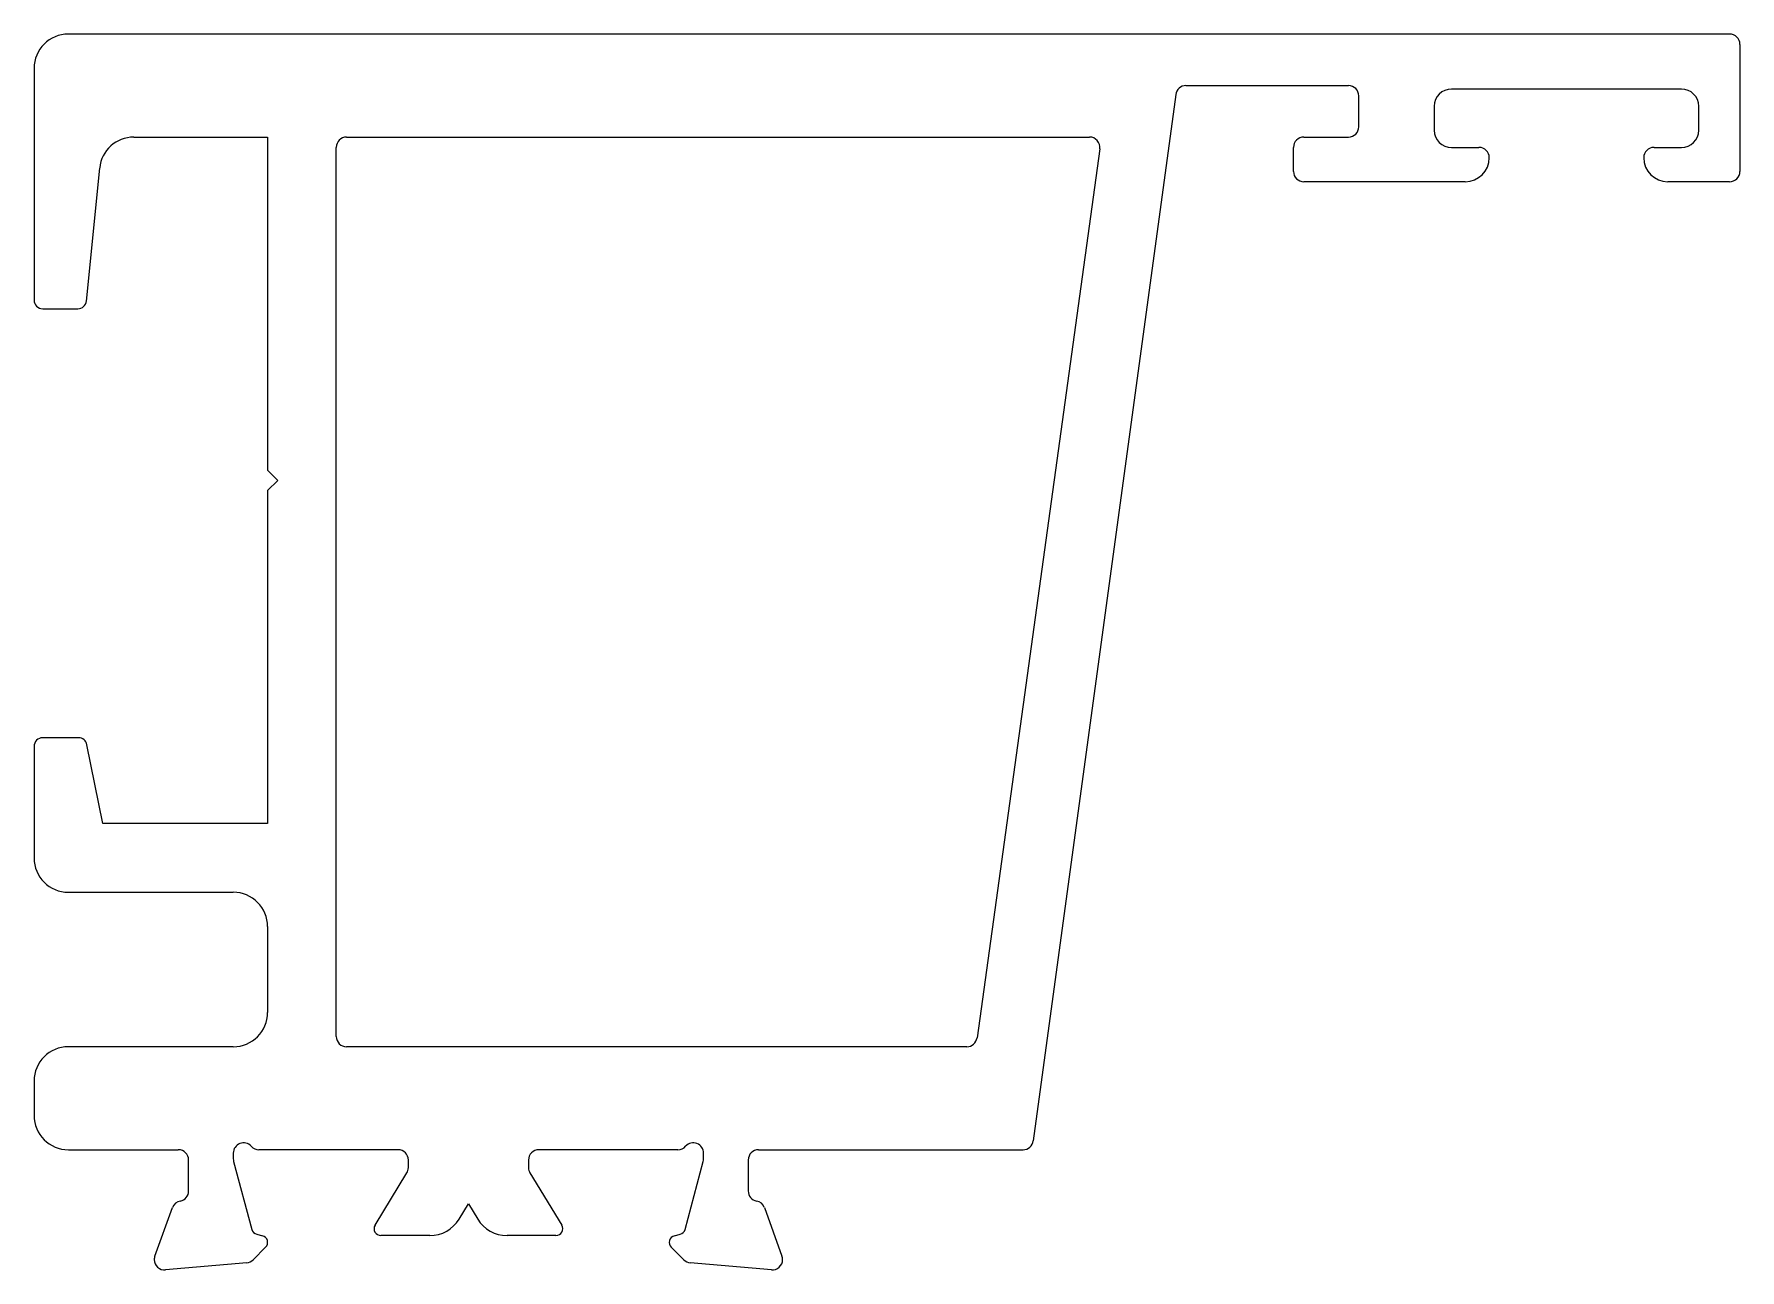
# Model space of a CAD drawing. Extents: x 1565.6 to 1615.3, y 1973.8 to 2009.8.
import ezdxf

# ---------------------------------------------------------------- set-up
doc = ezdxf.new("R2010")
doc.units = 0
doc.layers.get('0').update_dxf_attribs({"linetype": 'CONTINUOUS'})

msp = doc.modelspace()

# ---------------------------------------------------------------- linework, layer by layer
for p, q in [((1614.953, 2009.829), (1566.574, 2009.829)), ((1615.253, 2009.529), (1615.253, 2005.829)), ((1565.574, 2008.829), (1565.574, 2002.079)), ((1598.823, 2008.066), (1594.673, 1977.591)), ((1599.121, 2008.329), (1603.853, 2008.329)), ((1604.153, 2007.129), (1604.153, 2008.029)), ((1613.553, 2008.229), (1606.853, 2008.229)), ((1606.353, 2007.729), (1606.353, 2007.029)), ((1614.053, 2007.029), (1614.053, 2007.729)), ((1568.479, 2006.829), (1572.374, 2006.829)), ((1572.374, 2006.829), (1572.374, 1997.129)), ((1574.374, 1980.629), (1574.374, 2006.529)), ((1574.674, 2006.829), (1596.312, 2006.829)), ((1602.253, 2005.829), (1602.253, 2006.529)), ((1602.553, 2006.829), (1603.853, 2006.829)), ((1606.853, 2006.529), (1607.653, 2006.529)), ((1612.753, 2006.529), (1613.553, 2006.529)), ((1596.609, 2006.491), (1593.035, 1980.591)), ((1567.097, 2002.054), (1567.484, 2005.928)), ((1607.253, 2005.529), (1602.553, 2005.529)), ((1614.953, 2005.529), (1613.153, 2005.529)), ((1565.824, 2001.829), (1566.848, 2001.829)), ((1572.374, 1997.129), (1572.674, 1996.829)), ((1572.674, 1996.829), (1572.374, 1996.529)), ((1572.374, 1996.529), (1572.374, 1986.829)), ((1566.869, 1989.329), (1565.824, 1989.329)), ((1565.574, 1989.079), (1565.574, 1985.829)), ((1567.574, 1986.829), (1567.114, 1989.128)), ((1572.374, 1986.829), (1567.574, 1986.829)), ((1566.574, 1984.829), (1571.374, 1984.829)), ((1572.374, 1983.829), (1572.374, 1981.329)), ((1571.374, 1980.329), (1566.574, 1980.329)), ((1592.737, 1980.329), (1574.674, 1980.329)), ((1565.574, 1979.329), (1565.574, 1978.329)), ((1566.574, 1977.329), (1569.774, 1977.329)), ((1571.374, 1977.229), (1571.374, 1977.068)), ((1576.174, 1977.329), (1572.121, 1977.329)), ((1584.325, 1977.329), (1580.272, 1977.329)), ((1585.072, 1977.068), (1585.072, 1977.229)), ((1586.672, 1977.329), (1594.375, 1977.329)), ((1570.074, 1976.129), (1570.074, 1977.029)), ((1571.384, 1976.991), (1571.915, 1975.009)), ((1576.474, 1976.808), (1576.474, 1977.029)), ((1579.972, 1977.029), (1579.972, 1976.808)), ((1584.531, 1975.009), (1585.062, 1976.991)), ((1586.372, 1977.029), (1586.372, 1976.129)), ((1575.503, 1975.133), (1576.43, 1976.652)), ((1580.016, 1976.652), (1580.943, 1975.133)), ((1577.953, 1975.308), (1578.223, 1975.75)), ((1578.223, 1975.75), (1578.493, 1975.308)), ((1569.092, 1974.23), (1569.606, 1975.642)), ((1586.841, 1975.642), (1587.355, 1974.23)), ((1572.057, 1974.867), (1572.226, 1974.822)), ((1577.1, 1974.829), (1575.674, 1974.829)), ((1580.772, 1974.829), (1579.347, 1974.829)), ((1584.22, 1974.822), (1584.389, 1974.867)), ((1572.316, 1974.488), (1571.952, 1974.124)), ((1584.494, 1974.124), (1584.131, 1974.488)), ((1571.766, 1974.037), (1569.4, 1973.83)), ((1587.046, 1973.83), (1584.68, 1974.037))]:
    msp.add_line(p, q)
for centre, radius, start, end in [((1566.574, 2008.829), 1, 90, 180), ((1614.953, 2009.529), 0.3, 0, 90), ((1599.121, 2008.029), 0.3, 90, 172.826), ((1603.853, 2008.029), 0.3, 0, 90), ((1606.853, 2007.729), 0.5, 90, 180), ((1613.553, 2007.729), 0.5, 0, 90), ((1603.853, 2007.129), 0.3, 270, 360), ((1606.853, 2007.029), 0.5, 180, 270), ((1613.553, 2007.029), 0.5, 270, 0), ((1568.479, 2005.829), 1, 90, 174.2894), ((1574.674, 2006.529), 0.3, 90, 180), ((1596.312, 2006.529), 0.3, 352.826, 90), ((1602.553, 2006.529), 0.3, 90, 180), ((1607.653, 2006.229), 0.3, 0, 90), ((1612.753, 2006.229), 0.3, 90, 180), ((1607.253, 2006.229), 0.7, 270, 360), ((1613.153, 2006.229), 0.7, 180, 270), ((1602.553, 2005.829), 0.3, 180, 270), ((1614.953, 2005.829), 0.3, 270, 360), ((1565.824, 2002.079), 0.25, 180, 270), ((1566.848, 2002.079), 0.25, 270, 354.2894), ((1565.824, 1989.079), 0.25, 90, 180), ((1566.869, 1989.079), 0.25, 11.3099, 90), ((1566.574, 1985.829), 1, 180, 270), ((1571.374, 1983.829), 1, 0, 90), ((1571.374, 1981.329), 1, 270, 0), ((1566.574, 1979.329), 1, 90, 180), ((1574.674, 1980.629), 0.3, 180, 270), ((1592.737, 1980.629), 0.3, 270, 352.826), ((1566.574, 1978.329), 1, 180, 270), ((1569.774, 1977.029), 0.3, 0, 90), ((1571.674, 1977.229), 0.3, 41.8103, 180), ((1572.121, 1977.629), 0.3, 221.8103, 270), ((1576.174, 1977.029), 0.3, 0, 90), ((1580.272, 1977.029), 0.3, 90, 180), ((1584.325, 1977.629), 0.3, 270, 318.1897), ((1584.772, 1977.229), 0.3, 0, 138.1897), ((1586.672, 1977.029), 0.3, 90, 180), ((1594.375, 1977.629), 0.3, 270, 352.826), ((1571.674, 1977.068), 0.3, 180, 195), ((1576.174, 1976.808), 0.3, 328.6045, 360), ((1580.272, 1976.808), 0.3, 180, 211.3955), ((1584.772, 1977.068), 0.3, 345, 360), ((1569.888, 1975.54), 0.3, 100.9043, 160), ((1569.774, 1976.129), 0.3, 280.9043, 360), ((1586.672, 1976.129), 0.3, 180, 259.0957), ((1586.559, 1975.54), 0.3, 20, 79.0957), ((1577.1, 1975.829), 1, 270, 328.6045), ((1579.347, 1975.829), 1, 211.3955, 270), ((1572.109, 1975.061), 0.2, 195, 255), ((1572.174, 1974.629), 0.2, 315, 75), ((1575.674, 1975.029), 0.2, 148.6045, 270), ((1580.772, 1975.029), 0.2, 270, 31.3955), ((1584.272, 1974.629), 0.2, 105, 225), ((1584.338, 1975.061), 0.2, 285, 345), ((1569.355, 1974.132), 0.281, 159.7197, 180.664), ((1569.374, 1974.129), 0.3, 180, 275), ((1571.74, 1974.336), 0.3, 275, 315), ((1584.707, 1974.336), 0.3, 225, 265), ((1587.072, 1974.129), 0.3, 265, 360), ((1587.091, 1974.132), 0.281, 359.336, 20.2803)]:
    msp.add_arc(centre, radius, start, end)

doc.saveas('drawing.dxf')
